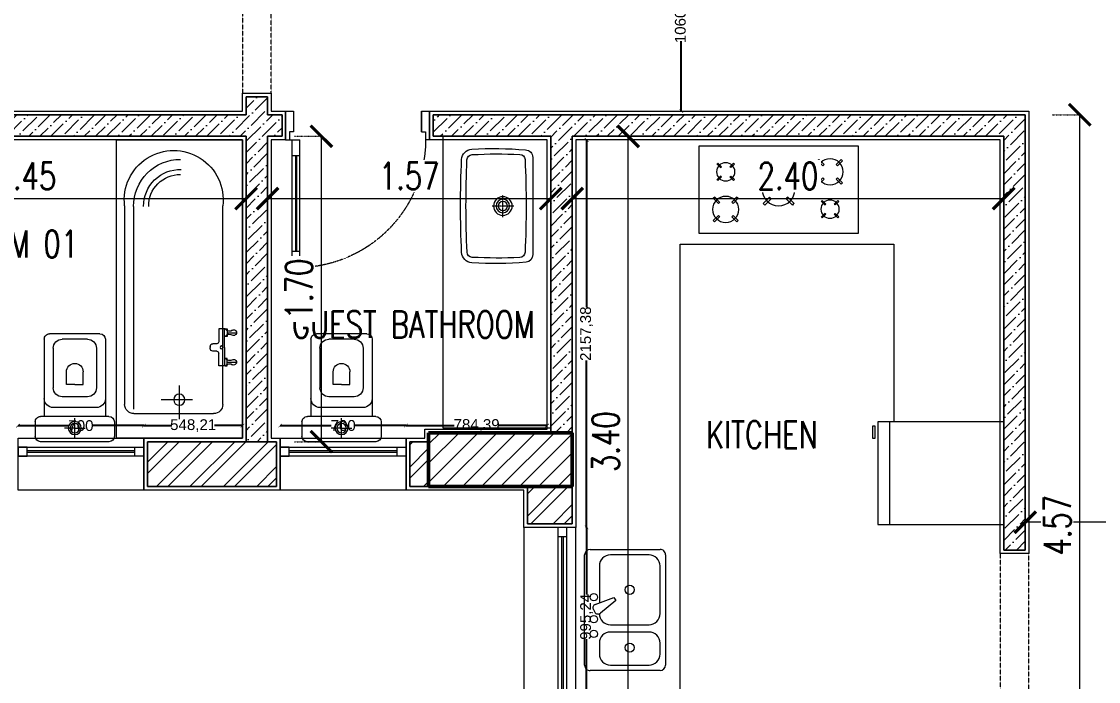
# Model space of a CAD drawing. Header units: metres. Extents: x 0 to 104350, y 982 to 43174.
# Drawn here: x 10538 to 16527, y 16889 to 20563 of the extents above; entities that cross this region are included whole.
import ezdxf
from ezdxf.xclip import XClip

# ---------------------------------------------------------------- set-up
doc = ezdxf.new("R2010")
doc.units = ezdxf.units.M
doc.header["$XCLIPFRAME"] = 2
doc.set_wipeout_variables(frame=1)
for name, pattern in [('DASHED2', [0.375, 0.25, -0.125]), ('DOT2', [0.125, 0, -0.125]), ('Suite layout 2$0$AM_DIN_G_W050', [13.75, 9.75, -1.5, 1, -1.5]), ('Suite layout 2$0$HIDDEN2', [0.1875, 0.125, -0.0625])]:
    doc.linetypes.add(name, pattern=pattern)
doc.layers.get('0').update_dxf_attribs({"lineweight": 30})
for name, color, linetype, lineweight in [('04-TYPE A-01-TYPICAL FLOOR$0$A-FURN-FIXD', 1, 'Continuous', 15), ('A-ANNO-DIMS', 1, 'Continuous', 0), ('A-CLNG-GRID', 2, 'Continuous', 5), ('A-DOOR', 1, 'Continuous', 5), ('A-DOOR-FRAM', 1, 'Continuous', 0), ('A-FLOR-OVHD', 1, 'DASHED2', 0), ('A-ROOM-NMBR', 1, 'Continuous', 0), ('A-SANR-FIXD', 1, 'Continuous', 0), ('A-WALL', 3, 'Continuous', 18), ('A-WINDOW', 10, 'Continuous', 5), ('dimensions', 90, 'Continuous', 30), ('G-ANNO-HATCH', 8, 'Continuous', 0), ('HATCH', 8, 'Continuous', 0), ('S-COLS', 52, 'Continuous', 9)]:
    doc.layers.add(name, color=color, linetype=linetype, lineweight=lineweight)
doc.styles.add('$2$08-M-BLDG-1_50', font='romans.shx', dxfattribs={"width": 0.75, "height": 150})
doc.styles.add('Al-Jazi-text-100', font='romans.shx', dxfattribs={"width": 0.75, "height": 150})
doc.styles.get("Standard").update_dxf_attribs({"font": 'arial.ttf'})
doc.dimstyles.new('Al-Jazi-DIM 100', dxfattribs={"dimtxt": 150, "dimasz": 120, "dimexe": 0, "dimexo": 150, "dimgap": 50, "dimtad": 1, "dimlfac": 0.001, "dimzin": 1, "dimdsep": 46, "dimtxsty": 'Al-Jazi-text-100', "dimblk": 'ARCHTICK', "dimcen": 150, "dimclrd": 1, "dimclre": 256, "dimclrt": 2, "dimadec": 0, "dimazin": 0, "dimtfac": 1, "dimtix": 1, "dimtmove": 2, "dimatfit": 2, "dimfxl": 150, "dimtfill": 1, "dimtolj": 1, "dimlwd": 5, "dimlwe": 5, "dimarcsym": 0})
doc.dimstyles.new('ISO-25', dxfattribs={"dimtxt": 60, "dimasz": 20, "dimexe": 1.25, "dimexo": 0.625, "dimgap": 0.1, "dimtad": 0, "dimtxsty": 'Standard', "dimblk": 'ARCHTICK', "dimcen": 2.5, "dimse1": 1, "dimse2": 1, "dimadec": 0, "dimazin": 0, "dimtfac": 1, "dimtmove": 0, "dimatfit": 3, "dimldrblk": 'ARCHTICK', "dimfxl": 1, "dimarcsym": 0})
pattern_1 = [(45, (-188201.82, 35283.02), (-92.807765, 92.807765), []), (45, (-188139.95, 35283.02), (-92.807765, 92.807765), [])]
pattern_2 = [(45, (-188201.82, 35283.02), (23.201941, 85.073785), [109.375, -21.875, 0, -21.875])]

# ---------------------------------------------------------------- blocks, each defined once
blk = doc.blocks.new('V4-B-AN-GR$0$sink')
blk.add_wipeout([(0, 0), (613.6, 0), (618.7, 0.4), (624.6, 2), (630.9, 5.3), (635.3, 9), (638.7, 13), (641.3, 17.4), (643.1, 22.1), (644.2, 28.1), (644.3, 30.7), (644.3, 419.3), (643.7, 425.3), (642.4, 430), (640.2, 434.7), (637.1, 439.1), (635.3, 441), (630.7, 444.8), (624, 448.2), (618.8, 449.6), (613.6, 450), (0, 450), (-6.6, 449.3), (-9.4, 448.5), (-11.8, 447.6), (-14.8, 446.2), (-19.2, 443.3), (-21.7, 441), (-24.4, 437.9), (-28, 431.8), (-29.7, 427.2), (-30.7, 419.3), (-30.7, 30.7), (-28.9, 20.4), (-26, 14.4), (-21.7, 9), (-17.2, 5.3), (-10.9, 2), (-6.7, 0.7)])
for p, q in [((-30.7, 30.7), (-30.7, 419.3)), ((0, 450), (613.6, 450)), ((327.3, 419.3), (61.4, 419.3)), ((552.3, 419.3), (490.9, 419.3)), ((644.3, 419.3), (644.3, 30.7)), ((0, 358), (0, 143.2)), ((388.6, 143.2), (388.6, 358)), ((429.5, 358), (429.5, 143.2)), ((613.6, 143.2), (613.6, 358)), ((236.6, 162.5), (254.3, 172.8)), ((275.4, 58.9), (236.6, 162.5)), ((254.3, 172.8), (324.6, 87.3)), ((61.4, 81.8), (266.8, 81.8)), ((490.9, 81.8), (552.3, 81.8)), ((613.6, 0), (0, 0)), ((304.8, 48.4), (319.1, 56.6))]:
    blk.add_line(p, q)
for centre, radius in [((194.3, 250.6), 25.6), ((516.5, 250.6), 25.6), ((235.5, 51.1), 20.5), ((358.2, 51.1), 20.5), ((440, 51.1), 20.5)]:
    blk.add_circle(centre, radius)
for centre, radius, start, end in [((0, 419.3), 30.7, 90.00001, 180.00001), ((61.4, 358), 61.4, 90.00001, 180.00001), ((327.3, 358), 61.4, 0.00001, 90.00001), ((490.9, 358), 61.4, 90.00001, 180.00001), ((552.3, 358), 61.4, 0.00001, 90.00001), ((613.6, 419.3), 30.7, 0.00001, 90.00001), ((61.4, 143.2), 61.4, 180.00001, 270.00001), ((327.3, 143.2), 61.4, 270.00001, 0.00001), ((490.9, 143.2), 61.4, 180.00001, 270.00001), ((552.3, 143.2), 61.4, 270.00001, 0.00001), ((308.8, 74.3), 20.5, 300.00001, 39.46233), ((0, 30.7), 30.7, 180.00001, 270.00001), ((294.6, 66.1), 20.5, 200.53768, 300.00001), ((613.6, 30.7), 30.7, 270.00001, 0.00001)]:
    blk.add_arc(centre, radius, start, end)
blk = doc.blocks.new('04-TYPE A-01-TYPICAL FLOOR$0$XREF-GROUND CORE$0$dsadafsafsasaf')
for p, q in [((10695.7, -28113.5), (10667.2, -28085)), ((10702.7, -28106.4), (10674.3, -28078)), ((10769.8, -28106.4), (10798.3, -28078)), ((10776.9, -28113.5), (10805.3, -28085)), ((11288.2, -28124.7), (11268.2, -28104.8)), ((11293.1, -28119.8), (11273.2, -28099.9)), ((11340.1, -28119.8), (11360, -28099.9)), ((11345, -28124.7), (11364.9, -28104.8)), ((10667.2, -28209), (10695.7, -28180.6)), ((10674.3, -28216.1), (10702.7, -28187.6)), ((10798.3, -28216.1), (10769.8, -28187.6)), ((10805.3, -28209), (10776.9, -28180.6)), ((10979.8, -28215.2), (10944.2, -28179.6)), ((10988.6, -28206.3), (10953.1, -28170.8)), ((11072.5, -28206.3), (11108, -28170.8)), ((11081.3, -28215.2), (11116.9, -28179.6)), ((11268.2, -28191.6), (11288.2, -28171.7)), ((11273.2, -28196.5), (11293.1, -28176.6)), ((11360, -28196.5), (11340.1, -28176.6)), ((11364.9, -28191.6), (11345, -28171.7)), ((10707.9, -28332.7), (10687.9, -28312.8)), ((10712.8, -28327.8), (10692.9, -28307.8)), ((10759.8, -28327.8), (10779.7, -28307.8)), ((10764.7, -28332.7), (10784.6, -28312.8)), ((10944.2, -28334.6), (10979.8, -28299)), ((10953.1, -28343.4), (10988.6, -28307.8)), ((11108, -28343.4), (11072.5, -28307.8)), ((11116.9, -28334.6), (11081.3, -28299)), ((11276, -28322.6), (11247.5, -28294.2)), ((11283.1, -28315.6), (11254.6, -28287.1)), ((11350.1, -28315.6), (11378.6, -28287.1)), ((11357.2, -28322.6), (11385.7, -28294.2)), ((10687.9, -28399.6), (10707.9, -28379.7)), ((10692.9, -28404.5), (10712.8, -28384.6)), ((10779.7, -28404.5), (10759.8, -28384.6)), ((10784.6, -28399.6), (10764.7, -28379.7)), ((11247.5, -28418.2), (11276, -28389.7)), ((11254.6, -28425.2), (11283.1, -28396.8)), ((11378.6, -28425.2), (11350.1, -28396.8)), ((11385.7, -28418.2), (11357.2, -28389.7))]:
    blk.add_line(p, q)
blk.add_lwpolyline([(10586.7, -28014.3), (11474.4, -28014.3), (11474.4, -28499.8), (10586.7, -28499.8)], close=True)
for centre, radius in [((10736.3, -28147), 72.7), ((11316.6, -28148.2), 50.9), ((11030.5, -28257.1), 90.8), ((10736.3, -28356.2), 50.9), ((11316.6, -28356.2), 72.7)]:
    blk.add_circle(centre, radius)
for centre, radius, start, end in [((10736.3, -28147), 92.7, 131.90697, 138.09303), ((10736.3, -28147), 92.7, 41.90697, 48.09303), ((10736.3, -28147), 52.7, 129.55223, 140.44777), ((10736.3, -28147), 52.7, 39.55223, 50.44777), ((11316.6, -28148.2), 64.9, 131.90697, 138.09303), ((11316.6, -28148.2), 36.9, 129.55223, 140.44777), ((11316.6, -28148.2), 36.9, 39.55223, 50.44777), ((11316.6, -28148.2), 64.9, 41.90697, 48.09303), ((10736.3, -28147), 92.7, 221.90697, 228.09303), ((10736.3, -28147), 52.7, 219.55223, 230.44777), ((10736.3, -28147), 52.7, 309.55223, 320.44777), ((10736.3, -28147), 92.7, 311.90697, 318.09303), ((11030.5, -28257.1), 115.8, 131.90697, 138.09303), ((11030.5, -28257.1), 65.8, 129.55223, 140.44777), ((11030.5, -28257.1), 65.8, 39.55223, 50.44777), ((11030.5, -28257.1), 115.8, 41.90697, 48.09303), ((11316.6, -28148.2), 64.9, 221.90697, 228.09303), ((11316.6, -28148.2), 36.9, 219.55223, 230.44777), ((11316.6, -28148.2), 36.9, 309.55223, 320.44777), ((11316.6, -28148.2), 64.9, 311.90697, 318.09303), ((10736.3, -28356.2), 64.9, 131.90697, 138.09303), ((10736.3, -28356.2), 36.9, 129.55223, 140.44777), ((10736.3, -28356.2), 36.9, 39.55223, 50.44777), ((10736.3, -28356.2), 64.9, 41.90697, 48.09303), ((11030.5, -28257.1), 65.8, 219.55223, 230.44777), ((11030.5, -28257.1), 65.8, 309.55223, 320.44777), ((11316.6, -28356.2), 92.7, 131.90697, 138.09303), ((11316.6, -28356.2), 52.7, 129.55223, 140.44777), ((11316.6, -28356.2), 52.7, 39.55223, 50.44777), ((11316.6, -28356.2), 92.7, 41.90697, 48.09303), ((10736.3, -28356.2), 36.9, 219.55223, 230.44777), ((10736.3, -28356.2), 36.9, 309.55223, 320.44777), ((11030.5, -28257.1), 115.8, 221.90697, 228.09303), ((11030.5, -28257.1), 115.8, 311.90697, 318.09303), ((10736.3, -28356.2), 64.9, 221.90697, 228.09303), ((10736.3, -28356.2), 64.9, 311.90697, 318.09303), ((11316.6, -28356.2), 92.7, 221.90697, 228.09303), ((11316.6, -28356.2), 52.7, 219.55223, 230.44777), ((11316.6, -28356.2), 52.7, 309.55223, 320.44777), ((11316.6, -28356.2), 92.7, 311.90697, 318.09303)]:
    blk.add_arc(centre, radius, start, end)
blk = doc.blocks.new('A$Ca1ccae1c')
at = {"layer": 'A-SANR-FIXD', "ltscale": 2}
for p, q in [((-571.7, -700), (-571.7, 0)), ((0, 0), (0, -700)), ((-2.9, -635.8), (-571.7, -635.8)), ((0, -635.8), (0, -700)), ((0, -700), (-571.7, -700)), ((-91.9, -729.2), (-91.9, -714.6)), ((-91.9, -714.6), (-24.8, -714.6)), ((-24.8, -714.6), (-24.8, -729.2)), ((-24.8, -729.2), (-91.9, -729.2))]:
    blk.add_line(p, q, dxfattribs=at)
blk = doc.blocks.new('*U127')
for p, q in [((-0.35, 0), (-0.35, -1.66)), ((0.35, 0), (-0.35, 0)), ((0.35, -1.66), (0.35, 0)), ((-0.35, -1.66), (0.35, -1.66))]:
    blk.add_line(p, q)
at = {"linetype": 'Continuous'}
for p, q in [((-0.0015, -0.2923), (-0.0015, -0.1057)), ((-0.2554, -1.2902), (-0.2554, -0.1613)), ((-0.2537, -0.1362), (0.189, -0.1362)), ((-0.3052, -1.2923), (-0.3052, -0.1877)), ((0.0724, -0.2136), (-0.103, -0.2136)), ((0.2404, -0.1877), (0.2404, -1.2923)), ((0.2183, -0.4017), (0.2183, -0.4737)), ((0.2492, -0.4017), (0.2183, -0.4017)), ((0.2492, -0.5046), (0.2492, -0.4017)), ((0.2546, -0.4017), (0.2492, -0.4017)), ((0.2545, -0.4017), (0.2652, -0.4017)), ((0.2652, -0.4017), (0.2652, -0.4429)), ((0.2546, -0.4429), (0.2492, -0.4429)), ((0.2652, -0.4429), (0.2545, -0.4429)), ((0.2652, -0.4223), (0.3167, -0.4223)), ((0.1703, -0.4995), (0.1703, -0.5046)), ((0.1703, -0.5098), (0.1703, -0.5046)), ((0.208, -0.484), (0.1857, -0.484)), ((0.208, -0.5252), (0.1857, -0.5252)), ((0.2183, -0.6076), (0.2183, -0.5355)), ((0.2492, -0.5046), (0.2492, -0.6076)), ((0.2546, -0.5664), (0.2492, -0.5664)), ((0.2652, -0.5664), (0.2545, -0.5664)), ((0.2652, -0.6076), (0.2652, -0.5664)), ((0.2652, -0.587), (0.3167, -0.587)), ((0.2492, -0.6076), (0.2183, -0.6076)), ((0.2546, -0.6076), (0.2492, -0.6076)), ((0.2545, -0.6076), (0.2652, -0.6076))]:
    blk.add_line(p, q, dxfattribs=at)
for centre, radius in [((-0.0015, -0.2136), 0.0309), ((0.2336, -0.5046), 0.00824)]:
    blk.add_circle(centre, radius, dxfattribs=at)
for centre, radius, start, end in [((-0.2537, -0.1877), 0.0515, 90, 180), ((0.189, -0.1877), 0.0515, 0, 90), ((0.2781, -0.3845), 0.0291, 216.18493, 305.50599), ((0.3013, -0.4222), 0.0155, 246.32663, 113.67337), ((0.208, -0.4737), 0.0103, 270, 0), ((0.2781, -0.4601), 0.0291, 54.49401, 143.81507), ((0.1857, -0.4995), 0.0154, 90, 180), ((0.1857, -0.5098), 0.0154, 180, 270), ((0.208, -0.5355), 0.0103, 0, 90), ((0.2781, -0.5492), 0.0291, 216.18493, 305.50599), ((0.2781, -0.6247), 0.0291, 54.49401, 143.81507), ((0.3013, -0.5871), 0.0155, 246.32663, 113.67337), ((-0.0324, -1.3262), 0.2749, 172.91047, 7.08953), ((0.0037, -1.2923), 0.259, 179.54005, 270.30972), ((0.0037, -1.2923), 0.2032, 179.41377, 271.66393), ((0.0037, -1.2923), 0.1753, 179.30199, 270.44992)]:
    blk.add_arc(centre, radius, start, end, dxfattribs=at)
blk = doc.blocks.new('COMP')
for p, q in [((0, 0.19), (0, -0.19)), ((0.1103, 0.22), (0.03, 0.22)), ((0.1403, 0.19), (0.1403, -0.19)), ((0.5703, 0.17), (0.1403, 0.17)), ((0.1903, 0.12), (0.1903, -0.12)), ((0.5203, 0.12), (0.3003, 0.12)), ((0.6003, 0.14), (0.6003, -0.14)), ((0.2503, 0.07), (0.2503, -0.07)), ((0.5703, 0.07), (0.5703, -0.07)), ((0.0165, 0), (0.1308, 0)), ((0.076, 0), (0.076, 0.057)), ((0.076, 0), (0.076, -0.057)), ((0.318, 0), (0.318, 0.0464)), ((0.318, 0.0464), (0.3894, 0.0464)), ((0.318, 0), (0.318, -0.0464)), ((0.318, -0.0464), (0.3894, -0.0464)), ((0.5703, -0.17), (0.1403, -0.17)), ((0.5203, -0.12), (0.3003, -0.12)), ((0.1103, -0.22), (0.03, -0.22))]:
    blk.add_line(p, q)
for radius in [0.0362, 0.0262]:
    blk.add_circle((0.076, 0), radius)
for centre, radius, start, end in [((0.03, 0.19), 0.03, 90, 180), ((0.1103, 0.19), 0.03, 0, 90), ((0.2403, 0.12), 0.05, 90, 180), ((0.3003, 0.07), 0.05, 90, 180), ((0.5203, 0.07), 0.05, 0, 90), ((0.5703, 0.14), 0.03, 0, 90), ((0.3894, 0), 0.0464, 270, 90), ((0.3003, -0.07), 0.05, 180, 270), ((0.5203, -0.07), 0.05, 270, 0), ((0.2403, -0.12), 0.05, 180, 270), ((0.5703, -0.14), 0.03, 270, 0), ((0.03, -0.19), 0.03, 180, 270), ((0.1103, -0.19), 0.03, 270, 0)]:
    blk.add_arc(centre, radius, start, end)
blk = doc.blocks.new('*U125')
for p, q in [((-2.0795, -0.07), (-1.4795, -0.07)), ((-2.0795, -0.08), (-1.4795, -0.08))]:
    blk.add_line(p, q)
for points in [[(-2.1295, 0.14), (-1.4295, 0.14), (-1.4295, -0.15), (-2.1295, -0.15)], [(-2.1295, -0.1), (-2.1295, -0.05), (-1.4295, -0.05), (-1.4295, -0.1)], [(-2.1295, -0.05), (-2.0795, -0.05), (-2.0795, -0.1), (-2.1295, -0.1)], [(-1.4295, -0.05), (-1.4795, -0.05), (-1.4795, -0.1), (-1.4295, -0.1)]]:
    blk.add_lwpolyline(points, close=True)
blk = doc.blocks.new('*U120')
for p, q in [((-5317, 135773.3), (-5381.9, 135769.9)), ((-5339.3, 134971), (-5381.9, 135769.9)), ((-5289.4, 134973.7), (-5332, 135772.5)), ((-5376.6, 135670), (-5326.7, 135672.7)), ((-5354.2, 135671.2), (-5322.3, 135073.4)), ((-5349.2, 135671.5), (-5317.3, 135073.7)), ((-5344.7, 135072.2), (-5294.8, 135074.9)), ((-5339.3, 134971), (-5289.4, 134973.7))]:
    blk.add_line(p, q)
at = {"linetype": 'DASHED2'}
blk.add_arc((-5361.9, 135777.3), 806.6, 179.94933, 271.60294, dxfattribs=at)
at = {"layer": 'A-DOOR-FRAM'}
for p, q in [((-5301.7, 135954.4), (-5351.6, 135951.8)), ((-5292.1, 135774.7), (-5301.7, 135954.4)), ((-5292.1, 135774.7), (-5317, 135773.3))]:
    blk.add_line(p, q, dxfattribs=at)
for points in [[(-6143.5, 135779.3), (-6150.4, 135909.2), (-6200.4, 135906.5), (-6190.8, 135726.7), (-6165.8, 135728.1)], [(-6150.4, 135909.2), (-6143.5, 135779.3), (-6168.5, 135778), (-6165.8, 135728.1)], [(-5351.6, 135951.8), (-5344.7, 135821.9), (-5319.7, 135823.3), (-5317, 135773.3)]]:
    blk.add_lwpolyline(points, dxfattribs=at)
blk = doc.blocks.new('Suite layout 2$0$FTYR')
at = {"color": 4, "linetype": 'Suite layout 2$0$AM_DIN_G_W050'}
for p, q in [((-688.7, 13154.5), (-688.7, 13033.3)), ((-750.2, 13093.7), (-627.5, 13093.7))]:
    blk.add_line(p, q, dxfattribs=at)
blk.add_lwpolyline([(-376.1, 13219.7, 0.431589), (-418.4, 13259.6, 0.212962), (-423.5, 13260), (-427.7, 13260.8, 0.172404), (-435.4, 13260.4), (-942.1, 13260.4, 0.047487), (-951.4, 13259.7), (-955.2, 13260, 0.238832), (-959.1, 13259.6, 0.411833), (-1001.2, 13222.6, 0.039685), (-1004.3, 12921.6, 0.391118), (-946.3, 12864.4, 0.021976), (-429.7, 12864.4, 0.386851), (-372.7, 12921.6, 0.037895)], format="xyb", close=True)
for radius in [52, 37.5, 26]:
    blk.add_circle((-688.7, 13093.7), radius)
for centre, radius, start, end in [((1640, 13065.9), 2618.3, 177.31627, 183.12966), ((-945.4, 13187.3), 30, 91.44792, 177.76014), ((-688.5, 7350.5), 5872.4, 87.4809, 92.5191), ((-431.3, 13187.3), 30, 2.23986, 88.55208), ((-3128.5, 13069.1), 2729.8, 356.93092, 2.50664), ((-944.4, 12924.3), 30, 182.66959, 268.55592), ((-688.6, 18737.9), 5849.2, 267.48225, 272.51775), ((-432.6, 12924.3), 30, 271.44408, 357.33041)]:
    blk.add_arc(centre, radius, start, end)
blk = doc.blocks.new('*U137')
for p, q in [((-1.9695, -0.07), (-1.0742, -0.07)), ((-1.9695, -0.08), (-1.0742, -0.08))]:
    blk.add_line(p, q)
for points in [[(-2.0195, 0.14), (-1.0242, 0.14), (-1.0242, -0.15), (-2.0195, -0.15)], [(-2.0195, -0.1), (-2.0195, -0.05), (-1.0242, -0.05), (-1.0242, -0.1)], [(-2.0195, -0.05), (-1.9695, -0.05), (-1.9695, -0.1), (-2.0195, -0.1)], [(-1.0242, -0.05), (-1.0742, -0.05), (-1.0742, -0.1), (-1.0242, -0.1)]]:
    blk.add_lwpolyline(points, close=True)
blk = doc.blocks.new('Typical')
at = {"layer": 'S-COLS'}
h = blk.add_hatch(dxfattribs=at)
h.set_pattern_fill('FP_1', color=256, scale=1000, style=0, pattern_type=2)
h.set_pattern_definition([(45, (116748.97, -54336.016), (-53.033, 53.033), [])])
h.paths.add_polyline_path([(109660.9, -48026.4), (109969.9, -48026.4), (109969.9, -47726.4), (109169.9, -47726.4), (109169.9, -48026.4)])
at = {"layer": 'S-COLS', "lineweight": 50}
for p, q in [((109969.9, -47726.4), (109169.9, -47726.4)), ((109169.9, -47726.4), (109169.9, -48026.4)), ((109969.9, -48026.4), (109969.9, -47726.4)), ((109169.9, -48026.4), (109969.9, -48026.4))]:
    blk.add_line(p, q, dxfattribs=at)
blk = doc.blocks.new('_ArchTick')
at = {"color": 0, "linetype": 'ByBlock', "const_width": 0.15}
blk.add_lwpolyline([(-0.5, -0.5), (0.5, 0.5)], dxfattribs=at)
blk = doc.blocks.new('*D191')
at = {"layer": 'A-ANNO-DIMS', "linetype": 'DOT2', "lineweight": 5, "transparency": 16777216}
for p, q in [((13751, 19924.2), (13912, 19924.2)), ((13751.1, 16524.2), (13912, 16524.2))]:
    blk.add_line(p, q, dxfattribs=at)
at = {"layer": 'A-ANNO-DIMS', "color": 1, "lineweight": 5, "transparency": 16777216}
blk.add_line((13912, 16524.2), (13912, 19924.2), dxfattribs=at)
at = {"layer": 'Defpoints', "color": 0, "transparency": 16777216}
for p in [(13601, 19924.2), (13912, 19924.2), (13601.1, 16524.2)]:
    blk.add_point(p, dxfattribs=at)
at = {"layer": 'A-ANNO-DIMS', "color": 1, "lineweight": 5, "transparency": 16777216, "xscale": 120, "yscale": 120, "zscale": 120}
for p, rotation in [((13912, 19924.2), 90), ((13912, 16524.2), 270)]:
    blk.add_blockref('_ArchTick', p, dxfattribs=dict(at, rotation=rotation))
at = {"layer": 'A-ANNO-DIMS', "color": 2, "transparency": 16777216, "insert": (13787, 18224.2), "char_height": 150, "attachment_point": 5, "rotation": 90, "style": 'Al-Jazi-text-100', "bg_fill": 3, "box_fill_scale": 1.1, "bg_fill_color": 256, "bg_fill_true_color": 13158600, "bg_fill_transparency": 0}
blk.add_mtext('\\A1;3.40', dxfattribs=at)
blk = doc.blocks.new('*D192')
at = {"layer": 'A-ANNO-DIMS', "linetype": 'DOT2', "lineweight": 5, "transparency": 16777216}
for p, q in [((13601, 19774.2), (13601, 19577.6)), ((16000.2, 19774.2), (16000.2, 19577.6))]:
    blk.add_line(p, q, dxfattribs=at)
at = {"layer": 'A-ANNO-DIMS', "color": 1, "lineweight": 5, "transparency": 16777216}
blk.add_line((13601, 19577.6), (16000.2, 19577.6), dxfattribs=at)
at = {"layer": 'Defpoints', "color": 0, "transparency": 16777216}
for p in [(13601, 19924.2), (16000.2, 19924.2), (16000.2, 19577.6)]:
    blk.add_point(p, dxfattribs=at)
at = {"layer": 'A-ANNO-DIMS', "color": 1, "lineweight": 5, "transparency": 16777216, "xscale": 120, "yscale": 120, "zscale": 120, "rotation": 180}
blk.add_blockref('_ArchTick', (13601, 19577.6), dxfattribs=at)
at = {"layer": 'A-ANNO-DIMS', "color": 1, "lineweight": 5, "transparency": 16777216, "xscale": 120, "yscale": 120, "zscale": 120}
blk.add_blockref('_ArchTick', (16000.2, 19577.6), dxfattribs=at)
at = {"layer": 'A-ANNO-DIMS', "color": 2, "transparency": 16777216, "insert": (14800.6, 19702.6), "char_height": 150, "attachment_point": 5, "style": 'Al-Jazi-text-100', "bg_fill": 3, "box_fill_scale": 1.1, "bg_fill_color": 256, "bg_fill_true_color": 13158600, "bg_fill_transparency": 0}
blk.add_mtext('\\A1;2.40', dxfattribs=at)
blk = doc.blocks.new('*D193')
at = {"layer": 'A-ANNO-DIMS', "linetype": 'DOT2', "lineweight": 5, "transparency": 16777216}
for p, q in [((11906.7, 19774.2), (11906.7, 19577.6)), ((13481, 19774.1), (13481, 19577.6))]:
    blk.add_line(p, q, dxfattribs=at)
at = {"layer": 'A-ANNO-DIMS', "color": 1, "lineweight": 5, "transparency": 16777216}
blk.add_line((11906.7, 19577.6), (13481, 19577.6), dxfattribs=at)
at = {"layer": 'Defpoints', "color": 0, "transparency": 16777216}
for p in [(11906.7, 19924.2), (13481, 19924.1), (13481, 19577.6)]:
    blk.add_point(p, dxfattribs=at)
at = {"layer": 'A-ANNO-DIMS', "color": 1, "lineweight": 5, "transparency": 16777216, "xscale": 120, "yscale": 120, "zscale": 120, "rotation": 180}
blk.add_blockref('_ArchTick', (11906.7, 19577.6), dxfattribs=at)
at = {"layer": 'A-ANNO-DIMS', "color": 1, "lineweight": 5, "transparency": 16777216, "xscale": 120, "yscale": 120, "zscale": 120}
blk.add_blockref('_ArchTick', (13481, 19577.6), dxfattribs=at)
at = {"layer": 'A-ANNO-DIMS', "color": 2, "transparency": 16777216, "insert": (12693.8, 19702.6), "char_height": 150, "attachment_point": 5, "style": 'Al-Jazi-text-100', "bg_fill": 3, "box_fill_scale": 1.1, "bg_fill_color": 256, "bg_fill_true_color": 13158600, "bg_fill_transparency": 0}
blk.add_mtext('\\A1;1.57', dxfattribs=at)
blk = doc.blocks.new('*D194')
at = {"layer": 'A-ANNO-DIMS', "linetype": 'DOT2', "lineweight": 5, "transparency": 16777216}
for p, q in [((12056.7, 19924.2), (12205.5, 19924.2)), ((12056.7, 18224.2), (12205.5, 18224.2))]:
    blk.add_line(p, q, dxfattribs=at)
at = {"layer": 'A-ANNO-DIMS', "color": 1, "lineweight": 5, "transparency": 16777216}
blk.add_line((12205.5, 18224.2), (12205.5, 19924.2), dxfattribs=at)
at = {"layer": 'Defpoints', "color": 0, "transparency": 16777216}
for p in [(11906.7, 19924.2), (12205.5, 19924.2), (11906.7, 18224.2)]:
    blk.add_point(p, dxfattribs=at)
at = {"layer": 'A-ANNO-DIMS', "color": 1, "lineweight": 5, "transparency": 16777216, "xscale": 120, "yscale": 120, "zscale": 120}
for p, rotation in [((12205.5, 19924.2), 90), ((12205.5, 18224.2), 270)]:
    blk.add_blockref('_ArchTick', p, dxfattribs=dict(at, rotation=rotation))
at = {"layer": 'A-ANNO-DIMS', "color": 2, "transparency": 16777216, "insert": (12080.5, 19074.2), "char_height": 150, "attachment_point": 5, "rotation": 90, "style": 'Al-Jazi-text-100', "bg_fill": 3, "box_fill_scale": 1.1, "bg_fill_color": 256, "bg_fill_true_color": 13158600, "bg_fill_transparency": 0}
blk.add_mtext('\\A1;1.70', dxfattribs=at)
blk = doc.blocks.new('*D195')
at = {"layer": 'A-ANNO-DIMS', "linetype": 'DOT2', "lineweight": 5, "transparency": 16777216}
for p, q in [((9338.1, 19774.2), (9338.1, 19577.6)), ((11786.7, 19774.2), (11786.7, 19577.6))]:
    blk.add_line(p, q, dxfattribs=at)
at = {"layer": 'A-ANNO-DIMS', "color": 1, "lineweight": 5, "transparency": 16777216}
blk.add_line((9338.1, 19577.6), (11786.7, 19577.6), dxfattribs=at)
at = {"layer": 'Defpoints', "color": 0, "transparency": 16777216}
for p in [(9338.1, 19924.2), (11786.7, 19924.2), (11786.7, 19577.6)]:
    blk.add_point(p, dxfattribs=at)
at = {"layer": 'A-ANNO-DIMS', "color": 1, "lineweight": 5, "transparency": 16777216, "xscale": 120, "yscale": 120, "zscale": 120, "rotation": 180}
blk.add_blockref('_ArchTick', (9338.1, 19577.6), dxfattribs=at)
at = {"layer": 'A-ANNO-DIMS', "color": 1, "lineweight": 5, "transparency": 16777216, "xscale": 120, "yscale": 120, "zscale": 120}
blk.add_blockref('_ArchTick', (11786.7, 19577.6), dxfattribs=at)
at = {"layer": 'A-ANNO-DIMS', "color": 2, "transparency": 16777216, "insert": (10562.4, 19702.6), "char_height": 150, "attachment_point": 5, "style": 'Al-Jazi-text-100', "bg_fill": 3, "box_fill_scale": 1.1, "bg_fill_color": 256, "bg_fill_true_color": 13158600, "bg_fill_transparency": 0}
blk.add_mtext('\\A1;2.45', dxfattribs=at)
blk = doc.blocks.new('*D215')
at = {"layer": 'A-ANNO-DIMS', "linetype": 'DOT2', "lineweight": 5, "transparency": 16777216}
for p, q in [((16120.2, 17771.2), (16120.2, 17775.5)), ((19419.4, 17424.2), (19419.4, 17775.5))]:
    blk.add_line(p, q, dxfattribs=at)
at = {"layer": 'A-ANNO-DIMS', "color": 1, "lineweight": 5, "transparency": 16777216}
blk.add_line((19419.4, 17775.5), (16120.2, 17775.5), dxfattribs=at)
at = {"layer": 'Defpoints', "color": 0, "transparency": 16777216}
for p in [(16120.2, 17775.5), (16120.2, 17621.2), (19419.4, 17274.2)]:
    blk.add_point(p, dxfattribs=at)
at = {"layer": 'A-ANNO-DIMS', "color": 1, "lineweight": 5, "transparency": 16777216, "xscale": 120, "yscale": 120, "zscale": 120, "rotation": 180}
blk.add_blockref('_ArchTick', (16120.2, 17775.5), dxfattribs=at)
at = {"layer": 'A-ANNO-DIMS', "color": 1, "lineweight": 5, "transparency": 16777216, "xscale": 120, "yscale": 120, "zscale": 120}
blk.add_blockref('_ArchTick', (19419.4, 17775.5), dxfattribs=at)
at = {"layer": 'A-ANNO-DIMS', "color": 2, "transparency": 16777216, "insert": (17769.8, 17900.5), "char_height": 150, "attachment_point": 5, "style": 'Al-Jazi-text-100', "bg_fill": 3, "box_fill_scale": 1.1, "bg_fill_color": 256, "bg_fill_true_color": 13158600, "bg_fill_transparency": 0}
blk.add_mtext('\\A1;3.30', dxfattribs=at)
blk = doc.blocks.new('*D216')
at = {"layer": 'A-ANNO-DIMS', "linetype": 'DOT2', "lineweight": 5, "transparency": 16777216}
for p, q in [((16270.2, 20044.2), (16423.2, 20044.2)), ((16270.2, 15474.2), (16423.2, 15474.2))]:
    blk.add_line(p, q, dxfattribs=at)
at = {"layer": 'A-ANNO-DIMS', "color": 1, "lineweight": 5, "transparency": 16777216}
blk.add_line((16423.2, 15474.2), (16423.2, 20044.2), dxfattribs=at)
at = {"layer": 'Defpoints', "color": 0, "transparency": 16777216}
for p in [(16120.2, 20044.2), (16423.2, 20044.2), (16120.2, 15474.2)]:
    blk.add_point(p, dxfattribs=at)
at = {"layer": 'A-ANNO-DIMS', "color": 1, "lineweight": 5, "transparency": 16777216, "xscale": 120, "yscale": 120, "zscale": 120}
for p, rotation in [((16423.2, 20044.2), 90), ((16423.2, 15474.2), 270)]:
    blk.add_blockref('_ArchTick', p, dxfattribs=dict(at, rotation=rotation))
at = {"layer": 'A-ANNO-DIMS', "color": 2, "transparency": 16777216, "insert": (16298.2, 17759.2), "char_height": 150, "attachment_point": 5, "rotation": 90, "style": 'Al-Jazi-text-100', "bg_fill": 3, "box_fill_scale": 1.1, "bg_fill_color": 256, "bg_fill_true_color": 13158600, "bg_fill_transparency": 0}
blk.add_mtext('\\A1;4.57', dxfattribs=at)
blk = doc.blocks.new('*D220')
at = {"layer": 'Defpoints', "color": 0, "transparency": 16777216}
for p in [(14148, 21124.2), (14148, 20064.2), (14207.2, 20064.2)]:
    blk.add_point(p, dxfattribs=at)
at = {"layer": 'dimensions', "color": 0, "lineweight": -2, "transparency": 16777216}
for p, q in [((14207.2, 21124.2), (14207.2, 20733.5)), ((14207.2, 20064.2), (14207.2, 20454.8))]:
    blk.add_line(p, q, dxfattribs=at)
at = {"layer": 'dimensions', "color": 0, "lineweight": -2, "transparency": 16777216, "xscale": 20, "yscale": 20, "zscale": 20}
for p, rotation in [((14207.2, 21124.2), 90), ((14207.2, 20064.2), 270)]:
    blk.add_blockref('_ArchTick', p, dxfattribs=dict(at, rotation=rotation))
at = {"layer": 'dimensions', "color": 0, "transparency": 16777216, "insert": (14207.2, 20594.2), "char_height": 60, "attachment_point": 5, "rotation": 90}
blk.add_mtext('1060,01', dxfattribs=at)
blk = doc.blocks.new('*D228')
at = {"layer": 'Defpoints', "color": 0, "transparency": 16777216}
for p in [(11218.4, 18313.6), (11218.4, 18244.2), (11766.7, 18244.2)]:
    blk.add_point(p, dxfattribs=at)
at = {"layer": 'dimensions', "color": 0, "lineweight": -2, "transparency": 16777216}
for p, q in [((11218.4, 18313.6), (11373.7, 18313.6)), ((11766.7, 18313.6), (11611.4, 18313.6))]:
    blk.add_line(p, q, dxfattribs=at)
at = {"layer": 'dimensions', "color": 0, "lineweight": -2, "transparency": 16777216, "xscale": 20, "yscale": 20, "zscale": 20, "rotation": 180}
blk.add_blockref('_ArchTick', (11218.4, 18313.6), dxfattribs=at)
at = {"layer": 'dimensions', "color": 0, "lineweight": -2, "transparency": 16777216, "xscale": 20, "yscale": 20, "zscale": 20}
blk.add_blockref('_ArchTick', (11766.7, 18313.6), dxfattribs=at)
at = {"layer": 'dimensions', "color": 0, "transparency": 16777216, "insert": (11492.6, 18313.6), "char_height": 60, "attachment_point": 5}
blk.add_mtext('548,21', dxfattribs=at)
blk = doc.blocks.new('*D229')
at = {"layer": 'Defpoints', "color": 0, "transparency": 16777216}
for p in [(11218.4, 18313.6), (10518.4, 18244.2), (11218.4, 18244.2)]:
    blk.add_point(p, dxfattribs=at)
at = {"layer": 'dimensions', "color": 0, "lineweight": -2, "transparency": 16777216}
for p, q in [((10518.4, 18313.6), (10802.4, 18313.6)), ((11218.4, 18313.6), (10934.5, 18313.6))]:
    blk.add_line(p, q, dxfattribs=at)
at = {"layer": 'dimensions', "color": 0, "lineweight": -2, "transparency": 16777216, "xscale": 20, "yscale": 20, "zscale": 20, "rotation": 180}
blk.add_blockref('_ArchTick', (10518.4, 18313.6), dxfattribs=at)
at = {"layer": 'dimensions', "color": 0, "lineweight": -2, "transparency": 16777216, "xscale": 20, "yscale": 20, "zscale": 20}
blk.add_blockref('_ArchTick', (11218.4, 18313.6), dxfattribs=at)
at = {"layer": 'dimensions', "color": 0, "transparency": 16777216, "insert": (10868.4, 18313.6), "char_height": 60, "attachment_point": 5}
blk.add_mtext('700', dxfattribs=at)
blk = doc.blocks.new('*D231')
at = {"layer": 'Defpoints', "color": 0, "transparency": 16777216}
for p in [(12676.6, 18314.3), (11976.6, 18244.2), (12676.6, 18244.2)]:
    blk.add_point(p, dxfattribs=at)
at = {"layer": 'dimensions', "color": 0, "lineweight": -2, "transparency": 16777216}
for p, q in [((11976.6, 18314.3), (12260.6, 18314.3)), ((12676.6, 18314.3), (12392.7, 18314.3))]:
    blk.add_line(p, q, dxfattribs=at)
at = {"layer": 'dimensions', "color": 0, "lineweight": -2, "transparency": 16777216, "xscale": 20, "yscale": 20, "zscale": 20, "rotation": 180}
blk.add_blockref('_ArchTick', (11976.6, 18314.3), dxfattribs=at)
at = {"layer": 'dimensions', "color": 0, "lineweight": -2, "transparency": 16777216, "xscale": 20, "yscale": 20, "zscale": 20}
blk.add_blockref('_ArchTick', (12676.6, 18314.3), dxfattribs=at)
at = {"layer": 'dimensions', "color": 0, "transparency": 16777216, "insert": (12326.6, 18314.3), "char_height": 60, "attachment_point": 5}
blk.add_mtext('700', dxfattribs=at)
blk = doc.blocks.new('*D232')
at = {"layer": 'Defpoints', "color": 0, "transparency": 16777216}
for p in [(13461, 18314.3), (13461, 18294.2), (12676.6, 18244.2)]:
    blk.add_point(p, dxfattribs=at)
at = {"layer": 'dimensions', "color": 0, "lineweight": -2, "transparency": 16777216}
for p, q in [((12676.6, 18314.3), (12944.4, 18314.3)), ((13461, 18314.3), (13193.3, 18314.3))]:
    blk.add_line(p, q, dxfattribs=at)
at = {"layer": 'dimensions', "color": 0, "lineweight": -2, "transparency": 16777216, "xscale": 20, "yscale": 20, "zscale": 20, "rotation": 180}
blk.add_blockref('_ArchTick', (12676.6, 18314.3), dxfattribs=at)
at = {"layer": 'dimensions', "color": 0, "lineweight": -2, "transparency": 16777216, "xscale": 20, "yscale": 20, "zscale": 20}
blk.add_blockref('_ArchTick', (13461, 18314.3), dxfattribs=at)
at = {"layer": 'dimensions', "color": 0, "transparency": 16777216, "insert": (13068.8, 18314.3), "char_height": 60, "attachment_point": 5}
blk.add_mtext('784,39', dxfattribs=at)
blk = doc.blocks.new('*D233')
at = {"layer": 'Defpoints', "color": 0, "transparency": 16777216}
for p in [(13595.1, 19904.2), (13595.1, 17746.8), (13680.4, 17746.8)]:
    blk.add_point(p, dxfattribs=at)
at = {"layer": 'dimensions', "color": 0, "lineweight": -2, "transparency": 16777216}
for p, q in [((13680.4, 19904.2), (13680.4, 18974)), ((13680.4, 17746.8), (13680.4, 18677))]:
    blk.add_line(p, q, dxfattribs=at)
at = {"layer": 'dimensions', "color": 0, "lineweight": -2, "transparency": 16777216, "xscale": 20, "yscale": 20, "zscale": 20}
for p, rotation in [((13680.4, 19904.2), 90), ((13680.4, 17746.8), 270)]:
    blk.add_blockref('_ArchTick', p, dxfattribs=dict(at, rotation=rotation))
at = {"layer": 'dimensions', "color": 0, "transparency": 16777216, "insert": (13680.4, 18825.5), "char_height": 60, "attachment_point": 5, "rotation": 90}
blk.add_mtext('2157,38', dxfattribs=at)
blk = doc.blocks.new('*D234')
at = {"layer": 'Defpoints', "color": 0, "transparency": 16777216}
for p in [(13621, 17746.8), (13621, 16751.6), (13680.4, 16751.6)]:
    blk.add_point(p, dxfattribs=at)
at = {"layer": 'dimensions', "color": 0, "lineweight": -2, "transparency": 16777216}
for p, q in [((13680.4, 17746.8), (13680.4, 17373.7)), ((13680.4, 16751.6), (13680.4, 17124.7))]:
    blk.add_line(p, q, dxfattribs=at)
at = {"layer": 'dimensions', "color": 0, "lineweight": -2, "transparency": 16777216, "xscale": 20, "yscale": 20, "zscale": 20}
for p, rotation in [((13680.4, 17746.8), 90), ((13680.4, 16751.6), 270)]:
    blk.add_blockref('_ArchTick', p, dxfattribs=dict(at, rotation=rotation))
at = {"layer": 'dimensions', "color": 0, "transparency": 16777216, "insert": (13680.4, 17249.2), "char_height": 60, "attachment_point": 5, "rotation": 90}
blk.add_mtext('995,24', dxfattribs=at)

msp = doc.modelspace()

# ---------------------------------------------------------------- hatches: boundary and pattern name
at = {"layer": 'G-ANNO-HATCH'}
h = msp.add_hatch(dxfattribs=at)
h.set_pattern_fill('ANSI36', color=256, scale=350)
h.set_pattern_definition(pattern_2)
h.paths.add_polyline_path([(11986.662, 20044.173), (11906.662, 20044.173), (11906.662, 20144.173), (11786.662, 20144.173), (11786.662, 20044.173), (10301.027, 20044.173), (10301.027, 19924.173), (11786.662, 19924.173), (11786.662, 18224.161), (11906.664, 18224.161), (11906.662, 19924.173), (11986.662, 19924.173)])
h = msp.add_hatch(dxfattribs=at)
h.set_pattern_fill('ANSI32', color=256, scale=350)
h.set_pattern_definition(pattern_1)
h.paths.add_polyline_path([(11238.449, 18223.893), (11238.448, 17974.749), (11956.632, 17975.341), (11956.631, 18224.173), (11906.664, 18224.173), (11906.666, 18224.436)])
h = msp.add_hatch(dxfattribs=at)
h.set_pattern_fill('ANSI32', color=256, scale=350)
h.set_pattern_definition(pattern_1)
h.paths.add_polyline_path([(12801.026, 18224.173), (12696.632, 18224.173), (12696.632, 17974.173), (12801.026, 17974.173)])
h = msp.add_hatch(dxfattribs=at)
h.set_pattern_fill('ANSI32', color=256, scale=350)
h.set_pattern_definition(pattern_1)
h.paths.add_polyline_path([(13350.974, 17766.793), (13601.08, 17766.793), (13601.139, 17974.173), (13351.026, 17974.173)])

# ---------------------------------------------------------------- linework, layer by layer
at = {"layer": 'A-CLNG-GRID'}
msp.add_lwpolyline([(11976.632, 18244.173), (11976.632, 17954.173), (11218.448, 17954.173), (11218.448, 18244.148), (11766.662, 18244.16), (11766.662, 19904.173), (10281.027, 19904.173), (10281.027, 20064.173), (11766.662, 20064.173), (11766.662, 20164.173), (11926.662, 20164.173), (11926.662, 20064.173), (12006.662, 20064.173), (12006.663, 19904.173), (11926.663, 19904.173), (11926.664, 18244.173)], close=True, dxfattribs=at)
at = {"layer": 'A-FLOR-OVHD'}
for points in [[(11926.662, 21024.173), (11766.662, 21024.173), (11766.662, 20164.173), (11926.662, 20164.173)], [(16140.156, 17601.201), (15980.156, 17601.201), (15980.156, 16741.201), (16140.156, 16741.201)]]:
    msp.add_lwpolyline(points, close=True, dxfattribs=at)
at = {"layer": 'A-SANR-FIXD'}
msp.add_lwpolyline([(12880.976, 18301.487), (13480.976, 18301.5), (13481.024, 19924.173), (12881.024, 19924.16)], close=True, dxfattribs=at)
at = {"layer": 'A-SANR-FIXD', "ltscale": 2}
msp.add_lwpolyline([(14201.025, 16524.175), (14201.026, 19324.178), (15390.156, 19324.178), (15390.156, 19324.178), (15390.156, 18335.068)], dxfattribs=at)
at = {"layer": 'A-WALL'}
msp.add_lwpolyline([(11956.632, 18224.173), (11956.632, 17974.173), (11238.448, 17974.173), (11238.448, 18224.148), (11786.662, 18224.161), (11786.662, 19924.173), (10301.027, 19924.173), (10301.027, 20044.173), (11786.662, 20044.173), (11786.662, 20144.173), (11906.662, 20144.173), (11906.662, 20044.173), (11986.662, 20044.173), (11986.662, 19924.173), (11906.662, 19924.173), (11906.664, 18224.173)], close=True, dxfattribs=at)
at = {"layer": 'HATCH'}
for points in [[(11986.662, 20044.173), (11906.662, 20044.173), (11906.662, 20144.173), (11786.662, 20144.173), (11786.662, 20044.173), (10301.027, 20044.173), (10301.027, 19924.173), (11786.662, 19924.173), (11786.662, 18224.161), (11906.664, 18224.161), (11906.662, 19924.173), (11986.662, 19924.173), (11986.662, 20044.173)], [(11956.631, 18224.173), (11906.664, 18224.173), (11906.664, 18224.173), (11238.447, 18224.156), (11238.448, 17975.292), (11956.632, 17975.341)], [(12801.026, 18224.173), (12696.632, 18224.173), (12696.632, 17974.173), (12801.026, 17974.173)], [(13351.026, 17766.793), (13601.132, 17766.793), (13601.139, 17974.173), (13351.026, 17974.173)]]:
    msp.add_lwpolyline(points, close=True, dxfattribs=at)

# ---------------------------------------------------------------- block references
at = {"layer": '04-TYPE A-01-TYPICAL FLOOR$0$A-FURN-FIXD', "ltscale": 2, "xscale": -1, "rotation": 180}
msp.add_blockref('04-TYPE A-01-TYPICAL FLOOR$0$XREF-GROUND CORE$0$dsadafsafsasaf', (3717.891, -8629.556), dxfattribs=at)
at = {"layer": '04-TYPE A-01-TYPICAL FLOOR$0$A-FURN-FIXD', "xscale": -1, "rotation": 270}
msp.add_blockref('A$Ca1ccae1c', (16000.156, 18335.068), dxfattribs=at)
at = {"layer": 'A-DOOR', "xscale": -0.8888888888888629, "yscale": 0.8888888888888629, "zscale": 0.888888888888864, "rotation": 3.052747610388726}
msp.add_blockref('*U120', (13736.58, -100863.677), dxfattribs=at)
at = {"layer": 'A-SANR-FIXD'}
for name, p, xscale, yscale, zscale, rotation in [('*U127', (11416.662, 18244.173), -1000.000000000004, 1000.000000000004, 1000.000000000003, 180), ('COMP', (10834.237, 18224.161), -999.9999999999999, 999.9999999999999, 999.9999999999999, 269.9981829002878), ('COMP', (12317.759, 18224.161), -999.9999999999999, 999.9999999999999, 999.9999999999999, 269.9981829002878)]:
    msp.add_blockref(name, p, dxfattribs=dict(at, xscale=xscale, yscale=yscale, zscale=zscale, rotation=rotation))
at = {"layer": 'A-SANR-FIXD', "linetype": 'Suite layout 2$0$HIDDEN2', "xscale": -1, "rotation": 270.0049354559097}
msp.add_blockref('Suite layout 2$0$FTYR', (121.025, 20223.82), dxfattribs=at)
at = {"layer": 'A-SANR-FIXD', "rotation": 269.999993267361}
msp.add_blockref('V4-B-AN-GR$0$sink', (13669.652, 17594.287), dxfattribs=at)
at = {"layer": 'A-WINDOW', "yscale": 1000.00000000003, "zscale": 1000.00000000003}
for name, p, xscale, rotation in [('*U125', (9088.961, 18094.161), 1000.00000000003, 179.9999999999999), ('*U125', (10547.145, 18094.161), 1000.00000000003, 179.9999999999999), ('*U137', (13471.026, 15727.306), -1000.00000000003, 90)]:
    msp.add_blockref(name, p, dxfattribs=dict(at, xscale=xscale, rotation=rotation))

# ---------------------------------------------------------------- texts
at = {"layer": 'A-ROOM-NMBR', "lineweight": 0, "char_height": 150, "width": 1444.80489, "attachment_point": 8, "line_spacing_factor": 0.9, "style": '$2$08-M-BLDG-1_50'}
for s, insert in [('\\pxt10; BATHROOM 01', (10279.031, 19250.28)), ('\\pxt10;GUEST BATHROOM', (12716.38, 18801.673)), ('\\pxt10;KITCHEN', (14654.95, 18188.49))]:
    msp.add_mtext(s, dxfattribs=dict(at, insert=insert))

# ---------------------------------------------------------------- dimensions: what is measured, and where the dimension line sits
at = {"layer": 'dimensions'}
dim = msp.add_linear_dim(base=(14207.233, 20064.173), p1=(14147.954, 21124.182), p2=(14147.954, 20064.173), angle=90, dimstyle='ISO-25', dxfattribs=at)
dim.commit()
dim.dimension.update_dxf_attribs({"geometry": '*D220', "text_midpoint": (14207.233, 20594.177)})
for base, p1, p2, picture, middle in [((11218.448, 18313.577), (10518.448, 18244.161), (11218.448, 18244.161), '*D229', (10868.448, 18313.577)), ((11218.448, 18313.577), (11766.662, 18244.16), (11218.448, 18244.161), '*D228', (11492.555, 18313.577)), ((13461.026, 18314.334), (12676.632, 18244.161), (13461.026, 18294.173), '*D232', (13068.829, 18314.334))]:
    dim = msp.add_linear_dim(base=base, p1=p1, p2=p2, dimstyle='ISO-25', dxfattribs=at)
    dim.commit()
    dim.dimension.update_dxf_attribs({"geometry": picture, "text_midpoint": middle})

# ---------------------------------------------------------------- next in the draw order: hatches: boundary and pattern name
at = {"layer": 'G-ANNO-HATCH'}
h = msp.add_hatch(dxfattribs=at)
h.set_pattern_fill('ANSI36', color=256, scale=350)
h.set_pattern_definition(pattern_2)
h.paths.add_polyline_path([(16120.156, 20044.173), (12826.662, 20044.173), (12826.663, 19924.174), (13481.024, 19924.175), (13481.026, 18274.173), (13601.027, 18274.173), (13601.024, 19924.175), (16000.156, 19924.178), (16000.156, 17621.201), (16120.156, 17621.201)])

# ---------------------------------------------------------------- next in the draw order: linework, layer by layer
at = {"layer": 'A-CLNG-GRID'}
msp.add_lwpolyline([(12676.632, 18244.173), (12781.026, 18244.173), (12781.026, 18294.173), (13461.026, 18294.173), (13461.024, 19904.175), (12806.663, 19904.174), (12806.662, 20064.173), (16140.156, 20064.173), (16140.156, 17601.201), (15980.156, 17601.201), (15980.156, 19904.177), (13621.024, 19904.175), (13621.027, 17746.793), (13331.026, 17746.793), (13331.026, 17954.173), (12676.632, 17954.173)], close=True, dxfattribs=at)
at = {"layer": 'A-WALL'}
msp.add_lwpolyline([(12696.632, 18224.173), (12801.026, 18224.173), (12801.026, 18274.173), (13481.026, 18274.173), (13481.024, 19924.175), (12826.663, 19924.174), (12826.662, 20044.173), (16120.156, 20044.173), (16120.156, 17621.201), (16000.156, 17621.201), (16000.156, 19924.178), (13601.024, 19924.175), (13601.027, 17766.793), (13351.026, 17766.793), (13351.026, 17974.173), (12696.632, 17974.173)], close=True, dxfattribs=at)
at = {"layer": 'HATCH'}
msp.add_lwpolyline([(16120.156, 20044.173), (12826.662, 20044.173), (12826.663, 19924.174), (13481.024, 19924.175), (13481.026, 18274.173), (13601.027, 18274.173), (13601.024, 19924.175), (16000.156, 19924.178), (16000.156, 17621.201), (16120.156, 17621.201), (16120.156, 20044.173)], close=True, dxfattribs=at)

# ---------------------------------------------------------------- next in the draw order: block references
ref = msp.add_blockref('Typical', (-96368.841, 66000.567))
XClip(ref).set_block_clipping_path([(99771.3550347491, -51491.9684601382), (116099.4655573423, -39382.5165601852)])

# ---------------------------------------------------------------- next in the draw order: dimensions: what is measured, and where the dimension line sits
at = {"layer": 'A-ANNO-DIMS'}
dim = msp.add_linear_dim(base=(13912.028, 19924.176), p1=(13601.076, 16524.176), p2=(13601.024, 19924.176), angle=90, dimstyle='Al-Jazi-DIM 100', dxfattribs=at)
dim.commit()
dim.dimension.update_dxf_attribs({"geometry": '*D191', "text_midpoint": (13787.028, 18224.176)})
dim = msp.add_linear_dim(base=(16120.156, 17775.512), p1=(19419.424, 17274.172), p2=(16120.156, 17621.201), dimstyle='Al-Jazi-DIM 100', dxfattribs=at)
dim.commit()
dim.dimension.update_dxf_attribs({"geometry": '*D215', "text_midpoint": (17769.79, 17900.512)})

# ---------------------------------------------------------------- next in the draw order: dimensions: what is measured, and where the dimension line sits
dim = msp.add_linear_dim(base=(16423.189, 20044.173), p1=(16120.156, 15474.173), p2=(16120.156, 20044.173), angle=90, dimstyle='Al-Jazi-DIM 100', dxfattribs=at)
dim.commit()
dim.dimension.update_dxf_attribs({"geometry": '*D216', "text_midpoint": (16298.189, 17759.173)})
dim = msp.add_linear_dim(base=(16000.156, 19577.551), p1=(13601.024, 19924.176), p2=(16000.156, 19924.178), dimstyle='Al-Jazi-DIM 100', dxfattribs=at)
dim.commit()
dim.dimension.update_dxf_attribs({"geometry": '*D192', "text_midpoint": (14800.59, 19702.551)})
at = {"layer": 'dimensions'}
dim = msp.add_linear_dim(base=(13680.428, 16751.556), p1=(13621.026, 17746.793), p2=(13621.026, 16751.556), angle=90, dimstyle='ISO-25', dxfattribs=at)
dim.commit()
dim.dimension.update_dxf_attribs({"geometry": '*D234', "text_midpoint": (13680.428, 17249.174)})

# ---------------------------------------------------------------- next in the draw order: dimensions: what is measured, and where the dimension line sits
at = {"layer": 'A-ANNO-DIMS'}
dim = msp.add_linear_dim(base=(13481.024, 19577.551), p1=(11906.662, 19924.173), p2=(13481.024, 19924.127), dimstyle='Al-Jazi-DIM 100', dxfattribs=at)
dim.commit()
dim.dimension.update_dxf_attribs({"geometry": '*D193', "text_midpoint": (12693.843, 19702.551)})
at = {"layer": 'dimensions'}
dim = msp.add_linear_dim(base=(13680.428, 17746.793), p1=(13595.076, 19904.175), p2=(13595.079, 17746.793), angle=90, dimstyle='ISO-25', dxfattribs=at)
dim.commit()
dim.dimension.update_dxf_attribs({"geometry": '*D233', "text_midpoint": (13680.428, 18825.484)})

# ---------------------------------------------------------------- next in the draw order: dimensions: what is measured, and where the dimension line sits
at = {"layer": 'A-ANNO-DIMS'}
dim = msp.add_linear_dim(base=(12205.481, 19924.173), p1=(11906.664, 18224.161), p2=(11906.664, 19924.173), angle=90, dimstyle='Al-Jazi-DIM 100', dxfattribs=at)
dim.commit()
dim.dimension.update_dxf_attribs({"geometry": '*D194', "text_midpoint": (12080.481, 19074.167)})
dim = msp.add_linear_dim(base=(11786.662, 19577.551), p1=(9338.074, 19924.173), p2=(11786.662, 19924.173), dimstyle='Al-Jazi-DIM 100', dxfattribs=at)
dim.commit()
dim.dimension.update_dxf_attribs({"geometry": '*D195', "text_midpoint": (10562.368, 19702.551)})

# ---------------------------------------------------------------- next in the draw order: dimensions: what is measured, and where the dimension line sits
at = {"layer": 'dimensions'}
dim = msp.add_linear_dim(base=(12676.632, 18314.334), p1=(11976.632, 18244.161), p2=(12676.632, 18244.173), dimstyle='ISO-25', dxfattribs=at)
dim.commit()
dim.dimension.update_dxf_attribs({"geometry": '*D231', "text_midpoint": (12326.632, 18314.334)})

doc.saveas('drawing.dxf')
